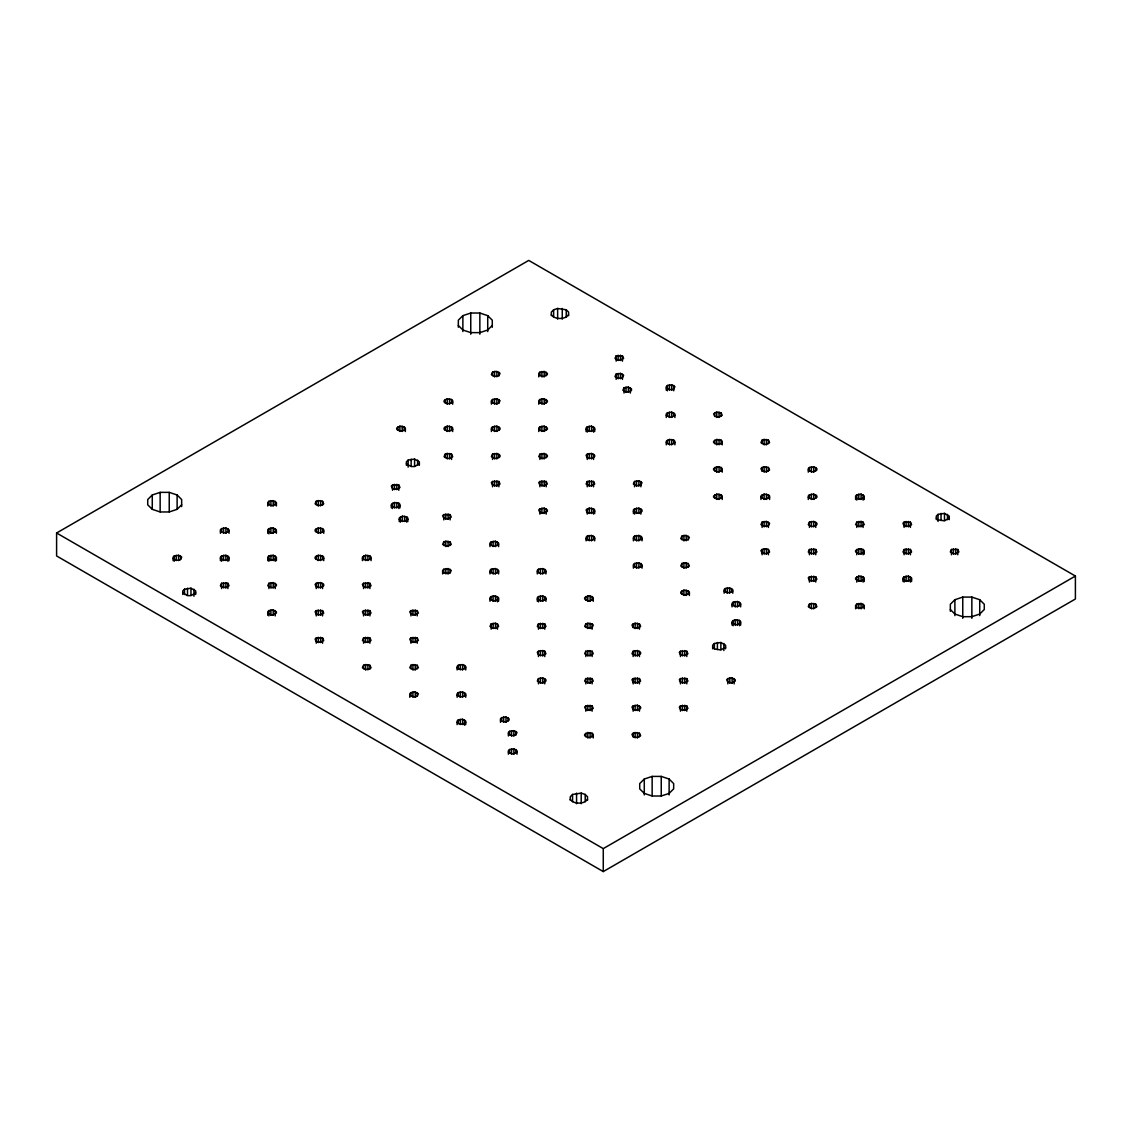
<?xml version="1.0" encoding="UTF-8"?>
<svg xmlns="http://www.w3.org/2000/svg" width="1132" height="1132" viewBox="0 0 1132 1132"><rect width="100%" height="100%" fill="white"/><g stroke="black" fill="none" stroke-linecap="round" stroke-linejoin="round"><path stroke-width="1.5" d="M181.658 506.598L181.658 499.537L177.116 494.981L169.234 492.363L160.15 492.363L152.268 494.981L147.726 499.537L147.726 504.83L152.268 509.329L160.15 511.961L169.234 511.961L177.116 509.329L181.658 504.787M173.097 558.444L176.252 560.255L178.559 560.255L180.554 559.59L181.714 557.1L178.559 555.288L174.243 555.953L173.097 557.1L173.097 560.637M229.046 533.313L229.046 529.776L225.891 527.951L221.589 528.616L220.429 529.776L220.429 533.313M220.429 531.106L221.589 532.266L225.891 532.931L229.046 531.106M276.392 505.976L276.392 502.452L273.236 500.627L268.921 501.292L267.76 502.452L267.76 505.976M195.695 594.456L195.695 590.932L190.968 588.201L184.502 589.192L182.761 590.932L182.761 594.456M229.032 560.623L229.032 557.1L225.876 555.274L221.575 555.939L220.415 557.1L220.415 560.623M492.279 327.261L492.279 320.2L487.722 315.658L479.855 313.026L470.756 313.026L462.875 315.658L458.333 320.2L458.333 327.261M276.392 503.782L273.236 505.608L270.916 505.608L267.76 503.782M229.032 558.43L225.876 560.255L223.57 560.255L220.415 558.43M195.695 592.927L190.968 595.658L187.502 595.658L182.761 592.927M276.378 533.299L276.378 529.762L273.222 527.951L268.907 528.616L267.746 529.762L267.746 533.299M221.589 583.277L220.429 585.768L221.589 586.928L225.891 587.593L229.046 585.768L227.9 583.277L221.589 583.277L221.589 588.583M267.746 531.106L270.902 532.917L273.222 532.917L276.378 531.106M316.238 501.278L315.092 503.768L318.248 505.594L322.563 504.929L323.71 503.768L322.563 501.278L318.248 500.613L316.238 501.278L316.238 504.815M492.279 325.45L487.722 330.006L479.855 332.624L470.756 332.624L462.875 330.006L458.333 325.45M276.392 560.637L276.392 557.1L273.236 555.288L268.921 555.953L267.76 557.1L267.76 560.637M405.355 431.518L405.355 427.995L404.195 426.835L399.893 426.17L396.724 427.995L396.724 429.325L399.893 431.151L404.195 430.471L405.355 429.325M276.392 558.444L273.236 560.255L270.916 560.255L267.76 558.444M323.724 533.313L323.724 529.776L322.563 528.616L318.262 527.951L315.106 529.776L315.106 531.106L318.262 532.931L322.563 532.266L323.724 531.106M452.687 404.195L452.687 400.657L451.541 399.497L447.225 398.832L444.069 400.657L444.069 401.987L447.225 403.813L451.541 403.148L452.687 401.987M268.921 583.277L267.76 585.768L270.916 587.593L273.236 587.593L276.392 585.768L276.392 584.437L273.236 582.612L268.921 583.277L268.921 588.583M568.575 315.658L568.575 312.121L566.255 309.814L557.637 308.47L553.633 309.814L551.326 312.121L551.326 315.658M492.562 372.173L491.401 374.664L494.557 376.489L498.872 375.824L500.033 373.334L496.877 371.508L494.557 371.508L492.562 372.173L492.562 375.711M419.335 465.351L419.335 461.814L414.595 459.083L408.143 460.087L406.402 461.814L406.402 465.351M323.724 560.637L323.724 557.1L322.563 555.953L318.262 555.288L315.106 557.1L315.106 558.444L318.262 560.255L322.563 559.59L323.724 558.444M452.673 431.518L452.673 427.981L451.527 426.821L447.211 426.156L444.055 427.981L444.055 429.311L447.211 431.136L451.527 430.471L452.673 429.311M392.507 484.991L391.347 486.137L392.507 488.628L396.823 489.293L399.978 487.482L398.818 484.991L392.507 484.991L392.507 490.283M267.76 613.105L270.916 614.917L273.236 614.917L276.392 613.105L276.392 611.761L273.236 609.936L268.921 610.615L267.76 611.761L267.76 615.299M419.335 463.809L414.595 466.554L411.142 466.554L406.402 463.809M568.575 314.795L566.255 317.101L562.264 318.432L557.637 318.432L553.633 317.101L551.326 314.795M491.387 401.987L492.547 403.133L496.863 403.813L498.858 403.133L500.019 400.657L496.863 398.832L492.547 399.497L491.387 400.657L491.387 404.181M399.978 507.886L399.978 504.363L398.818 503.202L394.502 502.537L391.347 504.363L391.347 507.886M316.252 583.277L315.106 584.437L316.252 586.928L320.568 587.593L323.724 585.768L323.724 584.437L320.568 582.612L316.252 583.277L316.252 588.583M445.216 454.158L444.069 456.649L447.225 458.474L449.531 458.474L452.687 456.649L451.541 454.158L447.225 453.493L445.216 454.158L445.216 457.696M399.978 505.693L396.823 507.518L394.502 507.518L391.347 505.693M538.733 374.65L541.888 376.475L544.195 376.475L547.35 374.65L547.35 373.319L544.195 371.494L539.879 372.173L538.733 373.319L538.733 376.857M407.86 521.555L407.86 518.032L406.713 516.871L402.398 516.206L399.242 518.032L399.242 521.555M371.055 560.637L371.055 557.1L369.909 555.953L365.594 555.288L362.438 557.1L362.438 560.637M491.401 429.325L494.557 431.151L496.877 431.151L500.033 429.325L500.033 427.995L496.877 426.17L492.562 426.835L491.401 427.995L491.401 431.518M316.252 610.615L315.106 611.761L316.252 614.252L320.568 614.917L323.724 613.105L322.563 610.615L316.252 610.615L316.252 615.907M407.86 519.362L404.704 521.187L402.398 521.187L399.242 519.362M371.055 558.444L367.9 560.255L363.598 559.59L362.438 558.444M538.747 401.987L539.893 403.148L544.209 403.813L547.364 401.987L547.364 400.657L544.209 398.832L539.893 399.497L538.747 400.657L538.747 404.195M363.598 583.277L362.438 584.437L363.598 586.928L367.9 587.593L371.055 585.768L369.909 583.277L363.598 583.277L363.598 588.583M492.562 454.158L491.401 456.649L494.557 458.474L496.877 458.474L500.033 456.649L500.033 455.319L496.877 453.493L492.562 454.158L492.562 459.465M316.252 637.939L315.106 639.099L316.252 641.589L320.568 642.254L323.724 640.429L322.563 637.939L316.252 637.939L316.252 643.231M443.801 514.593L442.64 515.753L443.801 518.244L448.102 518.909L451.258 517.083L450.112 514.593L443.801 514.593L443.801 519.899M538.747 429.325L539.893 430.471L544.209 431.151L547.364 429.325L547.364 427.995L544.209 426.17L539.893 426.835L538.747 427.995L538.747 431.518M616.148 355.873L614.987 358.363L618.143 360.174L620.449 360.174L623.605 358.363L622.458 355.873L616.148 355.873L616.148 361.165M363.598 610.615L362.438 611.761L363.598 614.252L367.9 614.917L371.055 613.105L369.909 610.615L363.598 610.615L363.598 615.907M492.562 481.496L491.401 482.642L492.562 485.133L496.877 485.798L500.033 483.987L498.872 481.496L492.562 481.496L492.562 486.788M443.786 541.917L442.626 544.407L445.782 546.232L448.088 546.232L451.243 544.407L450.097 541.917L445.782 541.252L443.786 541.917L443.786 545.454M616.148 374.084L614.987 376.574L618.143 378.399L622.458 377.734L623.605 375.244L620.449 373.418L616.148 374.084L616.148 379.39M539.893 454.158L538.747 456.649L541.903 458.474L544.209 458.474L547.364 456.649L547.364 455.319L544.209 453.493L539.893 454.158L539.893 459.465M363.584 637.939L362.424 640.415L365.579 642.24L367.886 642.24L371.055 640.415L369.895 637.939L363.584 637.939L363.584 643.231M624.029 387.752L622.883 390.243L626.038 392.068L630.34 391.403L631.5 390.243L631.5 388.913L628.345 387.087L624.029 387.752L624.029 393.045M442.64 571.745L443.801 572.905L448.102 573.57L450.112 572.905L451.258 570.415L448.102 568.589L443.801 569.255L442.64 570.415L442.64 573.938M594.696 431.518L594.696 427.995L591.541 426.17L587.239 426.835L586.079 427.995L586.079 431.518M539.893 481.496L538.747 482.642L539.893 485.133L544.209 485.798L547.364 483.987L546.204 481.496L539.893 481.496L539.893 486.788M410.916 610.601L409.77 611.761L410.916 614.252L415.232 614.917L418.387 613.091L417.227 610.601L410.916 610.601L410.916 615.893M594.696 429.325L591.541 431.151L589.234 431.151L586.079 429.325M363.598 665.262L362.438 667.753L365.594 669.578L369.909 668.913L371.055 667.753L369.909 665.262L365.594 664.597L363.598 665.262L363.598 668.8M498.604 546.615L498.604 543.077L495.448 541.266L491.132 541.931L489.972 543.077L489.972 546.615M587.239 454.158L586.079 455.319L587.239 457.809L591.541 458.474L594.696 456.649L594.696 455.319L591.541 453.493L587.239 454.158L587.239 459.465M489.972 544.421L493.127 546.232L495.448 546.232L498.604 544.421M539.893 508.82L538.747 509.98L539.893 512.471L544.209 513.136L547.364 511.31L547.364 509.98L544.209 508.155L539.893 508.82L539.893 514.126M410.93 637.939L409.77 639.099L410.93 641.589L415.246 642.254L418.401 640.429L417.241 637.939L410.93 637.939L410.93 643.231M666.281 387.965L667.427 389.125L671.743 389.79L673.738 389.125L674.898 386.635L671.743 384.809L667.427 385.474L666.281 386.635L666.281 390.172M498.604 573.938L498.604 570.415L495.448 568.589L491.132 569.255L489.972 570.415L489.972 573.938M587.239 481.496L586.079 483.987L589.234 485.798L591.541 485.798L594.696 483.987L593.55 481.496L587.239 481.496L587.239 486.788M498.604 571.745L495.448 573.57L493.127 573.57L489.972 571.745M410.93 665.262L409.77 667.753L412.925 669.578L415.246 669.578L418.401 667.753L417.241 665.262L412.925 664.597L410.93 665.262L410.93 668.8M674.884 417.496L674.884 413.958L671.729 412.133L667.427 412.798L666.267 413.958L666.267 417.496M498.589 601.262L498.589 597.738L495.434 595.913L491.118 596.578L489.958 597.738L489.958 601.262M666.267 415.288L669.422 417.114L671.729 417.114L674.884 415.288M594.682 513.504L594.682 509.966L593.536 508.82L589.22 508.155L586.065 509.966L587.225 512.456L589.22 513.121L593.536 512.456L594.682 511.31M498.589 599.069L495.434 600.894L493.113 600.894L489.958 599.069M409.77 695.09L410.93 696.237L415.246 696.916L417.241 696.237L418.401 693.76L415.246 691.935L410.93 692.6L409.77 693.76L409.77 697.284M545.921 573.938L545.921 570.401L542.766 568.589L538.45 569.255L537.304 570.401L537.304 573.938M674.898 444.819L674.898 441.296L673.738 440.136L669.437 439.471L666.281 441.296L666.281 444.819M491.132 623.916L489.972 626.406L493.127 628.232L495.448 628.232L498.604 626.406L497.443 623.916L495.448 623.251L491.132 623.916L491.132 629.208M634.557 481.482L633.396 483.972L636.552 485.798L640.868 485.133L642.028 482.642L638.873 480.817L634.557 481.482L634.557 486.788M545.921 571.745L542.766 573.556L540.459 573.556L537.304 571.745M674.898 442.626L671.743 444.452L669.437 444.452L666.281 442.626M594.696 540.841L594.696 537.304L591.541 535.478L587.239 536.158L586.079 537.304L586.079 540.841M465.733 669.96L465.733 666.423L462.578 664.597L458.262 665.262L457.116 666.423L457.116 669.96M714.773 412.812L713.613 413.958L714.773 416.449L719.075 417.114L722.23 415.303L721.084 412.812L716.768 412.147L714.773 412.812L714.773 416.335M594.696 538.648L591.541 540.459L587.239 539.794L586.079 538.648M465.733 667.753L462.578 669.578L458.262 668.913L457.116 667.753M545.935 601.276L545.935 597.738L542.78 595.913L538.464 596.592L537.318 597.738L537.318 601.276M633.411 511.31L636.566 513.136L638.887 513.136L642.042 511.31L642.042 509.98L638.887 508.155L634.571 508.82L633.411 509.98L633.411 513.504M545.935 599.069L542.78 600.894L540.473 600.894L537.318 599.069M465.733 697.284L465.733 693.76L462.578 691.935L458.262 692.6L457.116 693.76L457.116 697.284M722.23 444.819L722.23 441.296L721.084 440.136L716.768 439.471L713.613 441.296L713.613 442.626L716.768 444.452L721.084 443.786L722.23 442.626M457.116 695.09L460.271 696.916L464.573 696.237L465.733 695.09M538.464 623.916L537.318 626.406L540.473 628.232L544.775 627.567L545.935 626.406L544.775 623.916L538.464 623.916L538.464 629.208M642.042 540.841L642.042 537.304L638.887 535.478L634.571 536.158L633.411 537.304L633.411 540.841M465.733 724.622L465.733 721.084L462.578 719.259L458.262 719.924L457.116 721.084L457.116 724.622M642.042 538.648L638.887 540.459L636.566 540.459L633.411 538.648M593.267 601.276L593.267 597.738L592.121 596.592L587.805 595.913L584.65 597.738L584.65 599.069L587.805 600.894L590.112 600.894L593.267 599.069M722.23 472.143L722.23 468.62L721.07 467.459L716.754 466.794L713.599 468.62L713.599 469.95L716.754 471.775L719.075 471.775L722.23 469.95M465.733 722.414L462.578 724.239L458.262 723.574L457.116 722.414M538.464 651.24L537.318 652.4L538.464 654.89L542.78 655.555L545.935 653.73L544.775 651.24L542.78 650.575L538.464 651.24L538.464 656.546M642.042 568.165L642.042 564.642L638.887 562.816L634.571 563.481L633.411 564.642L633.411 568.165M762.091 440.136L760.945 442.626L764.1 444.437L766.406 444.437L769.562 442.626L768.402 440.136L764.1 439.471L762.091 440.136L762.091 443.659M633.411 565.972L636.566 567.797L640.882 567.132L642.042 565.972M585.81 623.916L584.65 626.406L587.805 628.232L592.121 627.567L593.267 625.076L592.121 623.916L587.805 623.251L585.81 623.916L585.81 627.453M722.23 499.481L722.23 495.958L721.084 494.797L716.768 494.132L713.613 495.958L713.613 497.288L716.768 499.113L719.075 499.113L722.23 497.288M538.464 678.577L537.318 681.068L540.473 682.893L542.78 682.893L545.935 681.068L545.935 679.724L542.78 677.912L538.464 678.577L538.464 683.87M681.903 536.158L680.757 538.648L683.912 540.459L688.214 539.794L689.374 537.304L686.218 535.478L683.912 535.478L681.903 536.158L681.903 539.681M500.5 720.136L501.66 721.296L505.962 721.961L509.117 720.136L509.117 718.806L505.962 716.981L501.66 717.646L500.5 718.806L500.5 722.329M762.105 467.474L760.945 468.62L762.105 471.11L766.421 471.775L769.576 469.964L768.416 467.474L764.114 466.808L762.105 467.474L762.105 470.997M585.81 651.24L584.65 653.73L587.805 655.555L590.112 655.555L593.267 653.73L592.121 651.24L585.81 651.24L585.81 656.546M508.395 733.805L511.551 735.63L513.857 735.63L515.852 734.951L517.013 732.461L513.857 730.649L509.542 731.314L508.395 732.461L508.395 735.998M681.903 563.481L680.757 565.972L683.912 567.797L688.214 567.132L689.374 565.972L688.214 563.481L683.912 562.816L681.903 563.481L681.903 567.019M633.142 623.916L631.981 625.076L633.142 627.567L637.457 628.232L640.613 626.406L639.453 623.916L635.137 623.251L633.142 623.916L633.142 627.453M769.576 499.481L769.576 495.958L768.416 494.797L764.114 494.132L760.945 495.958L760.945 499.481M517.013 754.223L517.013 750.686L513.857 748.86L509.542 749.526L508.395 750.686L508.395 754.223M585.81 678.577L584.65 681.068L585.81 682.214L590.112 682.893L593.267 681.068L592.121 678.577L585.81 678.577L585.81 683.87M769.576 497.288L766.421 499.113L764.114 499.113L760.945 497.288M508.395 752.016L511.551 753.841L513.857 753.841L517.013 752.016M689.374 595.503L689.374 591.965L688.214 590.805L683.912 590.14L680.757 591.965L680.757 593.295L683.912 595.121L686.218 595.121L689.374 593.295M808.29 469.964L811.446 471.775L813.752 471.775L816.908 469.964L816.908 468.62L813.752 466.808L809.437 467.474L808.29 468.62L808.29 472.157M633.142 651.24L631.981 653.73L635.137 655.555L637.457 655.555L640.613 653.73L640.613 652.4L637.457 650.575L633.142 651.24L633.142 656.546M762.105 522.135L760.945 524.611L764.114 526.437L768.416 525.772L769.576 523.281L766.421 521.456L762.105 522.135L762.105 527.427M585.796 705.901L584.636 707.047L585.796 709.538L590.097 710.203L593.253 708.391L592.107 705.901L585.796 705.901L585.796 711.193M808.29 497.288L811.446 499.113L813.752 499.113L816.908 497.288L816.908 495.958L813.752 494.132L809.437 494.797L808.29 495.958L808.29 499.481M633.128 678.563L631.967 679.724L633.128 682.214L637.443 682.879L640.599 681.054L639.438 678.563L633.128 678.563L633.128 683.87M762.105 549.459L760.945 550.619L762.105 553.109L766.421 553.774L769.576 551.949L768.416 549.459L766.421 548.794L762.105 549.459L762.105 554.751M732.758 593.21L732.758 589.687L729.602 587.862L725.287 588.527L724.14 589.687L724.14 593.21M593.267 737.923L593.267 734.385L592.121 733.239L587.805 732.574L584.65 734.385L584.65 735.729L587.805 737.54L590.112 737.54L593.267 735.729M732.758 591.017L731.612 592.178L727.296 592.843L724.14 591.017M680.459 651.24L679.313 652.4L680.459 654.876L684.775 655.555L687.931 653.73L686.784 651.24L680.459 651.24L680.459 656.532M809.437 522.135L808.29 524.611L811.446 526.437L813.752 526.437L816.908 524.611L816.908 523.281L813.752 521.456L809.437 522.135L809.437 527.427M740.653 606.879L740.653 603.356L737.498 601.531L733.182 602.196L732.022 603.356L732.022 606.879M633.142 705.901L631.981 707.061L633.142 709.552L637.457 710.217L640.613 708.391L640.613 707.061L637.457 705.236L633.142 705.901L633.142 711.207M732.022 604.686L735.177 606.511L737.498 606.511L740.653 604.686M864.254 499.481L864.254 495.958L861.098 494.132L856.783 494.797L855.622 495.958L855.622 499.481M740.653 625.105L740.653 621.567L739.493 620.421L735.177 619.742L732.022 621.567L732.022 625.105M725.598 648.763L725.598 645.226L720.858 642.495L714.391 643.5L712.665 645.226L712.665 648.763M809.437 549.459L808.29 551.949L809.437 553.109L813.752 553.774L816.908 551.949L815.762 549.459L809.437 549.459L809.437 554.751M680.473 678.577L679.327 679.724L680.473 682.214L684.789 682.893L687.945 681.068L686.784 678.577L680.473 678.577L680.473 683.87M864.254 497.288L861.098 499.113L856.783 498.448L855.622 497.288M740.653 622.911L737.498 624.722L735.177 624.722L732.022 622.911M633.142 733.239L631.981 734.385L633.142 736.875L637.457 737.54L640.613 735.729L639.453 733.239L635.137 732.574L633.142 733.239L633.142 736.762M587.508 800.296L587.508 796.772L585.202 794.452L581.197 793.122L572.566 794.452L570.259 796.772L570.259 800.296M725.598 647.235L720.858 649.966L714.391 648.961L712.665 647.235M856.783 522.135L855.622 524.611L858.778 526.437L861.098 526.437L864.254 524.611L863.093 522.135L861.098 521.456L856.783 522.135L856.783 527.427M809.437 576.782L808.276 577.943L809.437 580.419L813.738 581.098L816.894 579.273L815.748 576.782L809.437 576.782L809.437 582.074M680.473 705.901L679.327 707.061L680.473 709.552L684.789 710.217L687.945 708.391L686.784 705.901L680.473 705.901L680.473 711.207M587.508 799.433L585.202 801.739L581.197 803.083L576.57 803.083L572.566 801.739L570.259 799.433M864.24 554.142L864.24 550.605L863.079 549.445L858.764 548.779L855.608 550.605L855.608 551.935L858.764 553.76L861.084 553.76L864.24 551.935M727.819 678.577L726.659 679.724L727.819 682.214L732.121 682.893L735.276 681.068L735.276 679.724L732.121 677.912L727.819 678.577L727.819 683.87M809.437 604.12L808.29 606.611L811.446 608.436L813.752 608.436L816.908 606.611L815.762 604.12L811.446 603.455L809.437 604.12L809.437 607.643M644.278 779.042L639.721 783.585L639.721 788.891L644.278 793.391L652.145 796.008L661.244 796.008L669.125 793.391L673.667 788.848L673.667 783.585L669.125 779.042L661.244 776.411L652.145 776.411L644.278 779.042L644.278 794.933M904.1 522.121L902.954 523.281L904.1 525.772L908.416 526.437L911.571 524.611L910.411 522.121L904.1 522.121L904.1 527.413M864.254 581.48L864.254 577.943L863.093 576.782L858.778 576.117L855.622 577.943L855.622 579.273L858.778 581.098L861.098 581.098L864.254 579.273M949.239 519.645L949.239 516.121L944.498 513.376L938.032 514.381L936.306 516.121L936.306 519.645M904.114 549.459L902.968 551.949L904.114 553.109L908.43 553.774L911.585 551.949L910.425 549.459L904.114 549.459L904.114 554.751M864.254 608.804L864.254 605.266L861.098 603.455L856.783 604.12L855.622 605.266L855.622 608.804M949.239 518.116L944.498 520.847L938.032 519.843L936.306 518.116M864.254 606.611L861.098 608.436L856.783 607.757L855.622 606.611M911.585 581.48L911.585 577.943L908.43 576.117L904.114 576.782L902.968 577.943L902.968 581.48M911.585 579.273L908.43 581.098L906.124 581.098L902.968 579.273M951.46 549.459L950.3 551.949L953.455 553.774L955.762 553.774L958.917 551.949L957.771 549.459L951.46 549.459L951.46 554.751M950.342 609.511L954.884 614.053L962.766 616.685L971.85 616.685L979.732 614.053L984.274 609.511L984.274 604.262L979.732 599.719L971.85 597.088L962.766 597.088L954.884 599.719L950.342 604.262L950.342 611.322M56.6 533.002L528.729 260.417L1075.4 576.047L1075.4 598.998L603.271 871.583L56.6 555.953L56.6 533.002L603.271 848.618L1075.4 576.047M979.732 599.719L979.732 615.61M971.85 597.088L971.85 618.27M962.766 597.088L962.766 618.27M957.771 549.459L957.771 554.751M955.762 548.794L955.762 554.086M954.884 599.719L954.884 615.61M953.455 548.794L953.455 554.086M947.498 514.381L947.498 519.673M944.498 513.376L944.498 520.451M941.032 513.376L941.032 520.451M938.032 514.381L938.032 521.442M910.411 522.121L910.411 527.413M910.425 549.459L910.425 554.751M910.425 576.782L910.425 582.089M908.416 521.456L908.416 526.748M908.43 548.794L908.43 554.086M908.43 576.117L908.43 581.423M906.109 521.456L906.109 526.748M906.124 548.794L906.124 554.086M906.124 576.117L906.124 581.423M904.114 576.782L904.114 582.089M863.093 494.797L863.093 500.089M863.093 522.135L863.093 527.427M863.079 549.445L863.079 554.751M863.093 576.782L863.093 582.089M863.093 604.12L863.093 607.643M861.098 494.132L861.098 499.424M861.098 521.456L861.098 526.762M861.084 548.779L861.084 554.086M861.098 576.117L861.098 581.423M861.098 603.455L861.098 608.747M858.778 494.132L858.778 499.424M858.778 521.456L858.778 526.762M858.764 548.779L858.764 554.086M858.778 576.117L858.778 581.423M858.778 603.455L858.778 608.747M856.783 494.797L856.783 500.089M856.768 549.445L856.768 554.751M856.783 576.782L856.783 582.089M856.783 604.12L856.783 607.643M815.762 467.474L815.762 470.997M815.762 494.797L815.762 498.335M815.762 522.135L815.762 527.427M815.762 549.459L815.762 554.751M815.748 576.782L815.748 582.074M815.762 604.12L815.762 607.643M813.752 466.808L813.752 472.101M813.752 494.132L813.752 499.424M813.752 521.456L813.752 526.762M813.752 548.794L813.752 554.086M813.738 576.117L813.738 581.409M813.752 603.455L813.752 608.747M811.446 466.808L811.446 472.101M811.446 494.132L811.446 499.424M811.446 521.456L811.446 526.762M811.446 548.794L811.446 554.086M811.432 576.117L811.432 581.409M811.446 603.455L811.446 608.747M809.437 467.474L809.437 470.997M809.437 494.797L809.437 498.335M768.402 440.136L768.402 443.659M768.416 467.474L768.416 470.997M768.416 494.797L768.416 498.335M768.416 522.135L768.416 527.427M768.416 549.459L768.416 554.751M766.406 439.471L766.406 444.763M766.421 466.808L766.421 472.101M766.421 494.132L766.421 499.424M766.421 521.456L766.421 526.762M766.421 548.794L766.421 554.086M764.1 439.471L764.1 444.763M764.114 466.808L764.114 472.101M764.114 494.132L764.114 499.424M764.114 521.456L764.114 526.762M764.114 548.794L764.114 554.086M762.105 494.797L762.105 498.335M739.493 602.196L739.493 605.733M739.493 620.421L739.493 625.713M737.498 601.531L737.498 606.823M737.498 619.742L737.498 625.048M735.177 601.531L735.177 606.823M735.177 619.742L735.177 625.048M734.13 678.577L734.13 683.87M733.182 602.196L733.182 605.733M733.182 620.421L733.182 625.713M732.121 677.912L732.121 683.204M731.612 588.527L731.612 592.064M729.602 587.862L729.602 593.168M729.815 677.912L729.815 683.204M727.296 587.862L727.296 593.168M725.287 588.527L725.287 592.064M723.857 643.5L723.857 650.56M721.084 412.812L721.084 416.335M721.084 440.136L721.084 443.673M721.07 467.459L721.07 470.997M721.084 494.797L721.084 498.335M720.858 642.495L720.858 649.556M719.075 412.147L719.075 417.439M719.075 439.471L719.075 444.777M719.075 466.794L719.075 472.086M719.075 494.132L719.075 499.424M717.405 642.495L717.405 649.556M716.768 412.147L716.768 417.439M716.768 439.471L716.768 444.777M716.754 466.794L716.754 472.086M716.768 494.132L716.768 499.424M714.773 440.136L714.773 443.673M714.759 467.459L714.759 470.997M714.773 494.797L714.773 498.335M714.391 643.5L714.391 648.792M688.214 536.158L688.214 539.681M688.214 563.481L688.214 567.019M688.214 590.805L688.214 594.342M686.784 651.24L686.784 656.532M686.784 678.577L686.784 683.87M686.784 705.901L686.784 711.207M686.218 535.478L686.218 540.785M686.218 562.816L686.218 568.108M686.218 590.14L686.218 595.446M684.775 650.575L684.775 655.867M684.789 677.912L684.789 683.204M684.789 705.236L684.789 710.542M683.912 535.478L683.912 540.785M683.912 562.816L683.912 568.108M683.912 590.14L683.912 595.446M682.469 650.575L682.469 655.867M682.483 677.912L682.483 683.204M682.483 705.236L682.483 710.542M681.903 590.805L681.903 594.342M673.738 385.474L673.738 390.781M673.738 412.798L673.738 416.335M673.738 440.136L673.738 443.673M671.743 384.809L671.743 390.115M671.729 412.133L671.729 417.439M671.743 439.471L671.743 444.777M669.437 384.809L669.437 390.115M669.422 412.133L669.422 417.439M669.437 439.471L669.437 444.777M669.125 779.042L669.125 794.933M667.427 385.474L667.427 390.781M667.427 412.798L667.427 416.335M667.427 440.136L667.427 443.673M661.244 776.411L661.244 795.838M652.145 776.411L652.145 795.838M640.868 481.482L640.868 486.788M640.882 508.82L640.882 514.126M640.882 536.158L640.882 539.681M640.882 563.481L640.882 567.019M639.453 623.916L639.453 629.208M639.453 651.24L639.453 656.546M639.438 678.563L639.438 683.87M639.453 705.901L639.453 711.207M639.453 733.239L639.453 736.762M638.873 480.817L638.873 486.109M638.887 508.155L638.887 513.447M638.887 535.478L638.887 540.785M638.887 562.816L638.887 568.108M637.457 623.251L637.457 628.543M637.457 650.575L637.457 655.881M637.443 677.898L637.443 683.204M637.457 705.236L637.457 710.542M637.457 732.574L637.457 737.866M636.552 480.817L636.552 486.109M636.566 508.155L636.566 513.447M636.566 535.478L636.566 540.785M636.566 562.816L636.566 568.108M635.137 623.251L635.137 628.543M635.137 650.575L635.137 655.881M635.123 677.898L635.123 683.204M635.137 705.236L635.137 710.542M635.137 732.574L635.137 737.866M634.571 508.82L634.571 514.126M634.571 536.158L634.571 539.681M634.571 563.481L634.571 567.019M630.34 387.752L630.34 393.045M628.345 387.087L628.345 392.38M626.038 387.087L626.038 392.38M622.458 355.873L622.458 361.165M622.458 374.084L622.458 379.39M620.449 355.207L620.449 360.5M620.449 373.418L620.449 378.725M618.143 355.207L618.143 360.5M618.143 373.418L618.143 378.725M603.271 848.618L603.271 871.583M593.55 426.835L593.55 432.127M593.55 454.158L593.55 459.465M593.55 481.496L593.55 486.788M593.536 508.82L593.536 514.112M593.55 536.158L593.55 539.681M592.121 596.592L592.121 600.116M592.121 623.916L592.121 629.208M592.121 651.24L592.121 656.546M592.121 678.577L592.121 683.87M592.107 705.901L592.107 711.193M592.121 733.239L592.121 736.762M591.541 426.17L591.541 431.462M591.541 453.493L591.541 458.8M591.541 480.831L591.541 486.123M591.527 508.155L591.527 513.447M591.541 535.478L591.541 540.785M590.112 595.913L590.112 601.219M590.112 623.251L590.112 628.543M590.112 650.575L590.112 655.881M590.112 677.912L590.112 683.204M590.097 705.236L590.097 710.528M590.112 732.574L590.112 737.866M589.234 426.17L589.234 431.462M589.234 453.493L589.234 458.8M589.234 480.831L589.234 486.123M589.22 508.155L589.22 513.447M589.234 535.478L589.234 540.785M587.805 595.913L587.805 601.219M587.805 623.251L587.805 628.543M587.805 650.575L587.805 655.881M587.805 677.912L587.805 683.204M587.791 705.236L587.791 710.528M587.805 732.574L587.805 737.866M587.239 426.835L587.239 432.127M587.225 508.82L587.225 514.112M587.239 536.158L587.239 539.681M585.81 596.592L585.81 600.116M585.81 733.239L585.81 736.762M585.202 794.452L585.202 801.527M581.197 793.122L581.197 803.72M576.57 793.122L576.57 803.72M572.566 794.452L572.566 801.527M566.255 309.814L566.255 316.875M562.264 308.47L562.264 319.068M557.637 308.47L557.637 319.068M553.633 309.814L553.633 316.875M546.19 372.173L546.19 375.697M546.204 399.497L546.204 403.034M546.204 426.835L546.204 430.358M546.204 454.158L546.204 457.696M546.204 481.496L546.204 486.788M546.204 508.82L546.204 514.126M544.761 569.255L544.761 572.778M544.775 596.592L544.775 600.116M544.775 623.916L544.775 629.208M544.775 651.24L544.775 656.546M544.775 678.577L544.775 683.87M544.195 371.494L544.195 376.8M544.209 398.832L544.209 404.138M544.209 426.17L544.209 431.462M544.209 453.493L544.209 458.8M544.209 480.831L544.209 486.123M544.209 508.155L544.209 513.447M542.766 568.589L542.766 573.882M542.78 595.913L542.78 601.219M542.78 623.251L542.78 628.543M542.78 650.575L542.78 655.881M542.78 677.912L542.78 683.204M541.888 371.494L541.888 376.8M541.903 398.832L541.903 404.138M541.903 426.17L541.903 431.462M541.903 453.493L541.903 458.8M541.903 480.831L541.903 486.123M541.903 508.155L541.903 513.447M540.459 568.589L540.459 573.882M540.473 595.913L540.473 601.219M540.473 623.251L540.473 628.543M540.473 650.575L540.473 655.881M540.473 677.912L540.473 683.204M539.879 372.173L539.879 375.697M539.893 399.497L539.893 403.034M539.893 426.835L539.893 430.358M538.45 569.255L538.45 572.778M538.464 596.592L538.464 601.884M515.852 731.314L515.852 734.838M515.852 749.526L515.852 753.063M513.857 730.649L513.857 735.942M513.857 748.86L513.857 754.167M511.551 730.649L511.551 735.942M511.551 748.86L511.551 754.167M509.542 731.314L509.542 734.838M509.542 749.526L509.542 753.063M507.971 717.646L507.971 721.183M505.962 716.981L505.962 722.273M503.655 716.981L503.655 722.273M501.66 717.646L501.66 721.183M498.872 372.173L498.872 375.711M498.858 399.497L498.858 403.034M498.872 426.835L498.872 430.358M498.872 454.158L498.872 457.696M498.872 481.496L498.872 486.788M497.443 541.931L497.443 545.454M497.443 569.255L497.443 572.792M497.429 596.578L497.429 601.87M497.443 623.916L497.443 629.208M496.877 371.508L496.877 376.8M496.863 398.832L496.863 404.124M496.877 426.17L496.877 431.462M496.877 453.493L496.877 458.8M496.877 480.831L496.877 486.123M495.448 541.266L495.448 546.558M495.448 568.589L495.448 573.882M495.434 595.913L495.434 601.205M495.448 623.251L495.448 628.543M494.557 371.508L494.557 376.8M494.543 398.832L494.543 404.124M494.557 426.17L494.557 431.462M494.557 453.493L494.557 458.8M494.557 480.831L494.557 486.123M493.127 541.266L493.127 546.558M493.127 568.589L493.127 573.882M493.113 595.913L493.113 601.205M493.127 623.251L493.127 628.543M492.547 399.497L492.547 403.034M492.562 426.835L492.562 430.358M491.132 541.931L491.132 545.454M491.132 569.255L491.132 572.792M491.118 596.578L491.118 600.116M487.722 315.658L487.722 331.549M479.855 313.026L479.855 334.223M470.756 313.026L470.756 334.223M464.573 665.262L464.573 668.8M464.573 692.6L464.573 696.123M464.573 719.924L464.573 725.23M462.875 315.658L462.875 331.549M462.578 664.597L462.578 669.903M462.578 691.935L462.578 697.227M462.578 719.259L462.578 724.565M460.271 664.597L460.271 669.903M460.271 691.935L460.271 697.227M460.271 719.259L460.271 724.565M458.262 665.262L458.262 668.8M458.262 692.6L458.262 696.123M458.262 719.924L458.262 723.461M451.541 399.497L451.541 403.034M451.527 426.821L451.527 430.358M451.541 454.158L451.541 459.465M450.112 514.593L450.112 519.899M450.097 541.917L450.097 545.454M450.112 569.255L450.112 572.792M449.531 398.832L449.531 404.138M449.517 426.156L449.517 431.462M449.531 453.493L449.531 458.8M448.102 513.928L448.102 519.234M448.088 541.252L448.088 546.544M448.102 568.589L448.102 573.882M447.225 398.832L447.225 404.138M447.211 426.156L447.211 431.462M447.225 453.493L447.225 458.8M445.796 513.928L445.796 519.234M445.782 541.252L445.782 546.544M445.796 568.589L445.796 573.882M445.216 399.497L445.216 403.034M445.216 426.821L445.216 430.358M443.801 569.255L443.801 572.792M417.609 460.087L417.609 465.379M417.227 610.601L417.227 615.893M417.241 637.939L417.241 643.231M417.241 665.262L417.241 668.8M417.241 692.6L417.241 696.123M415.232 609.936L415.232 615.228M415.246 637.274L415.246 642.566M415.246 664.597L415.246 669.903M415.246 691.935L415.246 697.227M414.595 459.083L414.595 466.143M412.925 609.936L412.925 615.228M412.925 637.274L412.925 642.566M412.925 664.597L412.925 669.903M412.925 691.935L412.925 697.227M411.142 459.083L411.142 466.143M410.93 692.6L410.93 696.123M408.143 460.087L408.143 467.148M406.713 516.871L406.713 522.163M404.704 516.206L404.704 521.498M404.195 426.835L404.195 430.358M402.398 516.206L402.398 521.498M402.2 426.17L402.2 431.462M400.388 516.871L400.388 522.163M399.893 426.17L399.893 431.462M398.818 484.991L398.818 490.283M398.818 503.202L398.818 508.509M397.884 426.835L397.884 430.358M396.823 484.326L396.823 489.618M396.823 502.537L396.823 507.829M394.502 484.326L394.502 489.618M394.502 502.537L394.502 507.829M392.507 503.202L392.507 508.509M369.909 555.953L369.909 559.477M369.909 583.277L369.909 588.583M369.909 610.615L369.909 615.907M369.895 637.939L369.895 643.231M369.909 665.262L369.909 668.8M367.9 555.288L367.9 560.581M367.9 582.612L367.9 587.904M367.9 609.936L367.9 615.242M367.886 637.259L367.886 642.566M367.9 664.597L367.9 669.903M365.594 555.288L365.594 560.581M365.594 582.612L365.594 587.904M365.594 609.936L365.594 615.242M365.579 637.259L365.579 642.566M365.594 664.597L365.594 669.903M363.598 555.953L363.598 559.477M322.563 501.278L322.563 504.815M322.563 528.616L322.563 532.153M322.563 555.953L322.563 559.477M322.563 583.277L322.563 588.583M322.563 610.615L322.563 615.907M322.563 637.939L322.563 643.231M320.554 500.613L320.554 505.919M320.568 527.951L320.568 533.257M320.568 555.288L320.568 560.581M320.568 582.612L320.568 587.904M320.568 609.936L320.568 615.242M320.568 637.274L320.568 642.566M318.248 500.613L318.248 505.919M318.262 527.951L318.262 533.257M318.262 555.288L318.262 560.581M318.262 582.612L318.262 587.904M318.262 609.936L318.262 615.242M318.262 637.274L318.262 642.566M316.252 528.616L316.252 532.153M316.252 555.953L316.252 559.477M275.232 501.292L275.232 504.815M275.218 528.616L275.218 532.139M275.232 555.953L275.232 561.246M275.232 583.277L275.232 588.583M275.232 610.615L275.232 615.907M273.236 500.627L273.236 505.919M273.222 527.951L273.222 533.243M273.236 555.288L273.236 560.581M273.236 582.612L273.236 587.904M273.236 609.936L273.236 615.242M270.916 500.627L270.916 505.919M270.902 527.951L270.902 533.243M270.916 555.288L270.916 560.581M270.916 582.612L270.916 587.904M270.916 609.936L270.916 615.242M268.921 501.292L268.921 504.815M268.907 528.616L268.907 533.908M268.921 555.953L268.921 561.246M268.921 610.615L268.921 615.907M227.9 528.616L227.9 532.153M227.886 555.939L227.886 561.246M227.9 583.277L227.9 588.583M225.891 527.951L225.891 533.257M225.876 555.274L225.876 560.566M225.891 582.612L225.891 587.904M223.584 527.951L223.584 533.257M223.57 555.274L223.57 560.566M223.584 582.612L223.584 587.904M221.589 528.616L221.589 532.153M221.575 555.939L221.575 561.246M193.968 589.192L193.968 596.267M190.968 588.201L190.968 595.262M187.502 588.201L187.502 595.262M184.502 589.192L184.502 594.498M180.554 555.953L180.554 559.477M178.559 555.288L178.559 560.581M177.116 494.981L177.116 509.117M176.252 555.288L176.252 560.581M174.243 555.953L174.243 561.246M169.234 492.363L169.234 511.777M160.15 492.363L160.15 511.777M152.268 494.981L152.268 509.117"/></g></svg>
